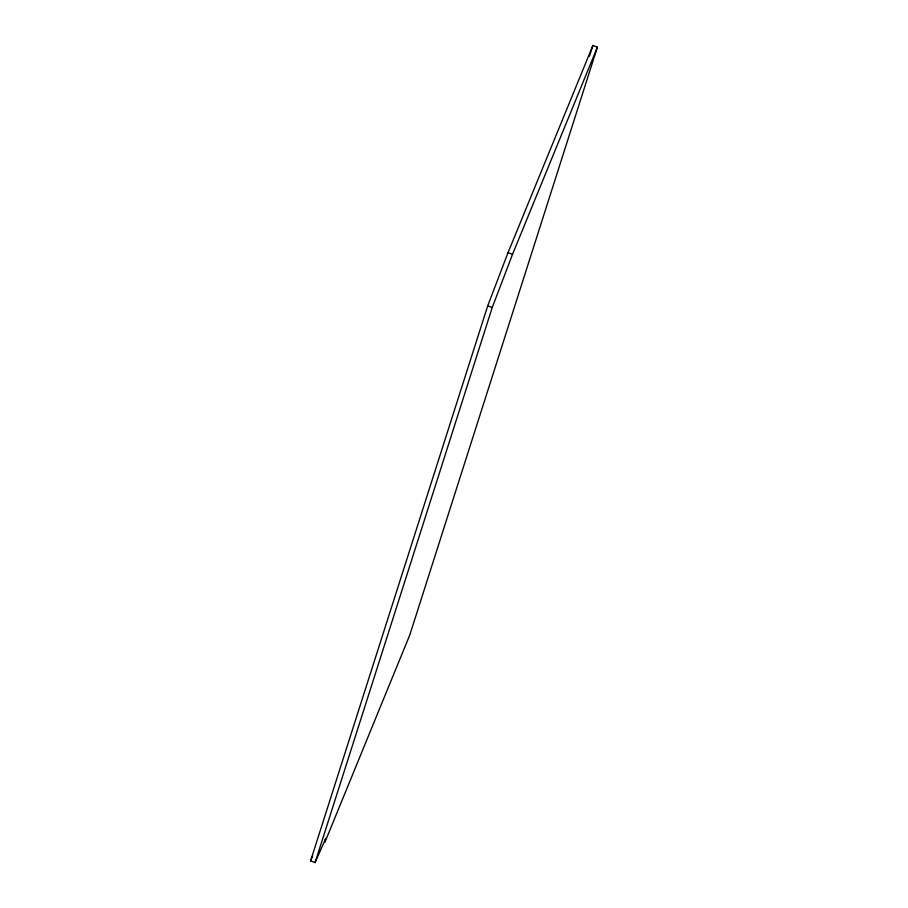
<?xml version="1.0" encoding="UTF-8"?>
<svg xmlns="http://www.w3.org/2000/svg" width="908" height="908" viewBox="0 0 908 908"><rect width="100%" height="100%" fill="white"/><g stroke="black" fill="none" stroke-linecap="round" stroke-linejoin="round"><path stroke-width="1.36" d="M310.604 860.829L487.744 305.792L508.049 252.594L592.924 45.4L597.396 47.171L409.792 634.987L324.928 842.181L325.518 838.913L315.076 862.6L310.604 860.829L312.715 855.847M315.076 862.6L492.215 307.562L512.521 254.353L597.396 47.171M589.474 56.205L592.924 45.4M508.049 252.594L512.521 254.353M487.744 305.792L492.215 307.562"/></g></svg>
